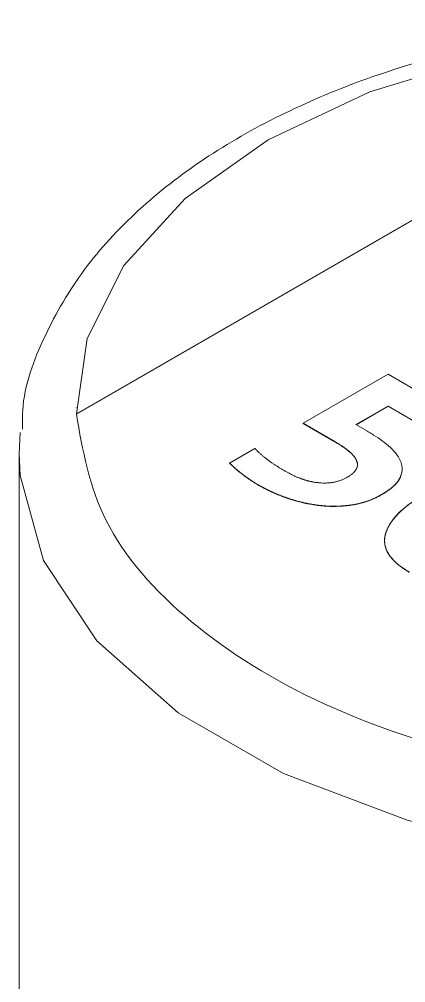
# Model space of a CAD drawing. Header units: millimetres. Extents: x -37 to 256, y 6 to 200.
# Drawn here: x 20.028 to 21.384, y 170.847 to 174.228 of the extents above; entities that cross this region are included whole.
import ezdxf

# ---------------------------------------------------------------- set-up
doc = ezdxf.new("R2010")
doc.units = ezdxf.units.MM

msp = doc.modelspace()

# ---------------------------------------------------------------- linework, layer by layer
at = {"color": 7, "linetype": 'Continuous', "lineweight": 15}
for p, q in [((20.2286, 172.8429), (22.5691, 174.194)), ((22.5691, 174.1934), (20.2286, 172.8423)), ((21.0242, 172.8103), (21.3222, 172.9823)), ((21.3222, 172.9823), (21.6444, 172.7963)), ((20.2282, 172.8665), (20.2282, 172.8658)), ((21.3222, 172.8707), (21.2095, 172.8056)), ((21.3222, 172.8701), (21.21, 172.8053)), ((21.5478, 172.7405), (21.3222, 172.8707)), ((21.3222, 172.8701), (21.3222, 172.8707)), ((21.5478, 172.7399), (21.3222, 172.8701)), ((20.2286, 172.8423), (20.2286, 172.8429)), ((21.1337, 172.7471), (21.0242, 172.8103)), ((21.0242, 172.8097), (21.0242, 172.8103)), ((21.1337, 172.7465), (21.0242, 172.8097)), ((21.2095, 172.8056), (21.25, 172.7822)), ((20.0282, 172.7025), (20.0316, 172.7776)), ((21.1337, 172.7465), (21.1337, 172.7471)), ((20.0282, 172.7025), (20.0282, 170.4162)), ((20.7664, 172.6708), (20.855, 172.7219)), ((20.7664, 172.6702), (20.7664, 172.6708)), ((21.2151, 172.6641), (21.2151, 172.665)), ((20.8655, 172.5944), (20.8655, 172.595)), ((21.2996, 172.5594), (21.2996, 172.5601))]:
    msp.add_line(p, q, dxfattribs=at)
at = {"color": 7, "linetype": 'Continuous', "lineweight": 15, "flags": 128}
msp.add_lwpolyline([(20.2286, 172.8429), (20.2667, 173.1081), (20.3956, 173.3637), (20.6102, 173.5992), (20.9019, 173.8053), (21.2589, 173.9737), (21.667, 174.0976), (22.1096, 174.172), (22.5691, 174.194)], dxfattribs=at)
at = {"color": 8, "linetype": 'Continuous', "lineweight": 15, "flags": 128}
msp.add_lwpolyline([(25.0279, 172.6778), (24.9975, 172.4768), (24.8622, 172.1853), (24.6249, 171.9165), (24.296, 171.682), (23.8898, 171.4922), (23.4242, 171.3552), (22.9193, 171.2771), (22.3974, 171.2613), (21.8812, 171.3085), (21.3933, 171.4166), (20.9549, 171.5809), (20.5854, 171.7943), (20.3007, 172.0473), (20.1134, 172.329), (20.0317, 172.627), (20.0282, 172.7025)], dxfattribs=at)
at = {"color": 7, "linetype": 'Continuous', "lineweight": 15}
for points, knots in [([(22.4884, 174.2279), (22.3361, 174.2229), (22.117, 174.2156), (21.7981, 174.1678), (21.5262, 174.1098), (21.2239, 174.0159), (20.9358, 173.8933), (20.67, 173.7409), (20.4381, 173.5602), (20.2463, 173.352), (20.1104, 173.1159), (20.0376, 172.9231), (20.0394, 172.8114), (20.0398, 172.7892)], [0, 0, 0, 0, 0.123899, 0.178253, 0.267526, 0.358609, 0.45484, 0.553779, 0.654852, 0.757851, 0.863277, 0.972803, 1, 1, 1, 1]), ([(24.1546, 171.927), (23.9867, 171.845), (23.6434, 171.6773), (22.9921, 171.5463), (22.3102, 171.5247), (21.6552, 171.6179), (21.0718, 171.8134), (20.607, 172.1023), (20.296, 172.4577), (20.2507, 172.716), (20.2286, 172.8423)], [0, 0, 0, 0, 0.122291, 0.25, 0.377709, 0.5, 0.622291, 0.75, 0.877709, 1, 1, 1, 1]), ([(21.25, 172.7822), (21.2503, 172.782), (21.2521, 172.781), (21.2594, 172.7766), (21.2885, 172.759), (21.334, 172.7262), (21.3624, 172.69), (21.3691, 172.6692), (21.3702, 172.6654), (21.3708, 172.6622), (21.3714, 172.6583), (21.3717, 172.6552), (21.3719, 172.6512), (21.3718, 172.6481), (21.3715, 172.6442), (21.3711, 172.641), (21.3704, 172.6371), (21.3695, 172.6332), (21.3684, 172.6293), (21.367, 172.6255), (21.3658, 172.6224), (21.3641, 172.6186), (21.3621, 172.6148), (21.3598, 172.6111), (21.3574, 172.6075), (21.3547, 172.6038), (21.3517, 172.6003), (21.3486, 172.5968), (21.3453, 172.5933), (21.3418, 172.59), (21.3388, 172.5873), (21.3366, 172.5854), (21.3342, 172.5834), (21.3318, 172.5815), (21.3298, 172.5799), (21.3277, 172.5784), (21.3256, 172.5768), (21.323, 172.575), (21.3204, 172.5732), (21.3177, 172.5714), (21.315, 172.5696), (21.3123, 172.5679), (21.3095, 172.5662), (21.3067, 172.5644), (21.3034, 172.5624), (21.301, 172.5609), (21.2996, 172.5601)], [0, 0, 0, 0, 0.003393, 0.016965, 0.071256, 0.289208, 0.509398, 0.527895, 0.537142, 0.555639, 0.564886, 0.583384, 0.592631, 0.611128, 0.620375, 0.638872, 0.648119, 0.666616, 0.685112, 0.694359, 0.712856, 0.722103, 0.7406, 0.759098, 0.768345, 0.786842, 0.805339, 0.814586, 0.833083, 0.851579, 0.860826, 0.870073, 0.87932, 0.888567, 0.897814, 0.902437, 0.911684, 0.920931, 0.930177, 0.939424, 0.948671, 0.957917, 0.967164, 0.976411, 0.985657, 1, 1, 1, 1]), ([(21.215, 172.6671), (21.215, 172.6672), (21.215, 172.6685), (21.2146, 172.6709), (21.2139, 172.6744), (21.2128, 172.6778), (21.211, 172.6823), (21.2085, 172.6867), (21.2055, 172.691), (21.2035, 172.6936), (21.2018, 172.6957), (21.2001, 172.6978), (21.1983, 172.6998), (21.1959, 172.7024), (21.1939, 172.7044), (21.1913, 172.7068), (21.1891, 172.7088), (21.1864, 172.7112), (21.1841, 172.7131), (21.1812, 172.7154), (21.1782, 172.7178), (21.1752, 172.7201), (21.1721, 172.7223), (21.169, 172.7246), (21.1652, 172.7273), (21.1619, 172.7295), (21.1587, 172.7317), (21.1554, 172.7338), (21.1514, 172.7364), (21.1473, 172.7389), (21.1431, 172.7414), (21.1386, 172.7442), (21.1355, 172.746), (21.1337, 172.7471)], [0, 0, 0, 0, 0.00406, 0.0406, 0.077138, 0.113677, 0.150216, 0.223367, 0.259899, 0.296428, 0.314691, 0.332954, 0.369484, 0.387747, 0.424277, 0.44254, 0.479069, 0.497332, 0.53386, 0.552123, 0.58865, 0.625176, 0.643439, 0.679965, 0.716491, 0.753017, 0.77128, 0.807806, 0.844332, 0.880858, 0.917383, 0.953909, 1, 1, 1, 1]), ([(21.215, 172.6665), (21.215, 172.6666), (21.215, 172.6679), (21.2146, 172.6703), (21.2139, 172.6737), (21.2128, 172.6772), (21.211, 172.6817), (21.2085, 172.6861), (21.2055, 172.6904), (21.2035, 172.693), (21.2018, 172.6951), (21.2001, 172.6972), (21.1983, 172.6992), (21.1959, 172.7018), (21.1939, 172.7038), (21.1913, 172.7062), (21.1891, 172.7082), (21.1864, 172.7106), (21.1841, 172.7125), (21.1812, 172.7148), (21.1782, 172.7172), (21.1752, 172.7194), (21.1721, 172.7217), (21.169, 172.724), (21.1652, 172.7267), (21.1619, 172.7289), (21.1587, 172.731), (21.1554, 172.7332), (21.1514, 172.7358), (21.1473, 172.7383), (21.1431, 172.7408), (21.1386, 172.7435), (21.1355, 172.7454), (21.1337, 172.7465)], [0, 0, 0, 0, 0.00406, 0.0406, 0.077138, 0.113677, 0.150216, 0.223367, 0.259899, 0.296428, 0.314691, 0.332954, 0.369484, 0.387747, 0.424277, 0.44254, 0.479069, 0.497332, 0.53386, 0.552123, 0.58865, 0.625176, 0.643439, 0.679965, 0.716491, 0.753017, 0.77128, 0.807806, 0.844332, 0.880858, 0.917383, 0.953909, 1, 1, 1, 1]), ([(20.855, 172.7219), (20.8553, 172.7217), (20.8565, 172.7204), (20.8587, 172.7181), (20.8611, 172.7156), (20.8636, 172.7131), (20.8657, 172.7111), (20.8683, 172.7087), (20.871, 172.7062), (20.8737, 172.7038), (20.8764, 172.7014), (20.8792, 172.699), (20.882, 172.6966), (20.8849, 172.6942), (20.8877, 172.6919), (20.8912, 172.6891), (20.8948, 172.6863), (20.8984, 172.6835), (20.902, 172.6807), (20.9051, 172.6785), (20.9081, 172.6762), (20.9113, 172.6739), (20.915, 172.6712), (20.9189, 172.6686), (20.9228, 172.6659), (20.9267, 172.6633), (20.9307, 172.6607), (20.9347, 172.6582), (20.9381, 172.656), (20.9415, 172.6539), (20.9449, 172.6518), (20.949, 172.6493), (20.9536, 172.6466), (20.9567, 172.6447), (20.9585, 172.6436)], [0, 0, 0, 0, 0.008763, 0.0438151, 0.0788677, 0.0963939, 0.1314478, 0.148974, 0.184027, 0.2190794, 0.2366055, 0.2716577, 0.3067101, 0.3242361, 0.3592886, 0.3943411, 0.4293936, 0.464446, 0.4994983, 0.5345507, 0.5520767, 0.5871292, 0.6221816, 0.6572341, 0.6922866, 0.7273391, 0.7623917, 0.7974441, 0.8324964, 0.8500224, 0.8850746, 0.9201267, 0.9551788, 1, 1, 1, 1]), ([(20.8655, 172.595), (20.8651, 172.5952), (20.8634, 172.5963), (20.8603, 172.5981), (20.8569, 172.6002), (20.8535, 172.6023), (20.8501, 172.6045), (20.846, 172.607), (20.8427, 172.6092), (20.8395, 172.6114), (20.8362, 172.6136), (20.8324, 172.6163), (20.8293, 172.6185), (20.8262, 172.6208), (20.823, 172.623), (20.8193, 172.6257), (20.8156, 172.6285), (20.8126, 172.6308), (20.8096, 172.6331), (20.8066, 172.6354), (20.803, 172.6382), (20.7995, 172.641), (20.7966, 172.6433), (20.7937, 172.6457), (20.7909, 172.6481), (20.7876, 172.6509), (20.7848, 172.6534), (20.7821, 172.6558), (20.7795, 172.6582), (20.7768, 172.6607), (20.7743, 172.6632), (20.7722, 172.6651), (20.7694, 172.6678), (20.7677, 172.6696), (20.7664, 172.6708)], [0, 0, 0, 0, 0.009099, 0.045493, 0.081888, 0.100086, 0.136481, 0.172876, 0.209271, 0.227469, 0.263864, 0.300259, 0.336654, 0.354852, 0.391247, 0.427641, 0.464036, 0.500431, 0.518628, 0.555023, 0.591418, 0.627813, 0.664209, 0.682406, 0.718801, 0.755196, 0.791592, 0.809789, 0.846184, 0.882579, 0.900777, 0.937172, 0.955369, 1, 1, 1, 1]), ([(20.8655, 172.5944), (20.8651, 172.5946), (20.8634, 172.5956), (20.8603, 172.5975), (20.8569, 172.5996), (20.8535, 172.6017), (20.8501, 172.6038), (20.846, 172.6064), (20.8427, 172.6086), (20.8395, 172.6108), (20.8362, 172.613), (20.8324, 172.6156), (20.8293, 172.6179), (20.8262, 172.6201), (20.823, 172.6224), (20.8193, 172.6251), (20.8156, 172.6279), (20.8126, 172.6301), (20.8096, 172.6324), (20.8066, 172.6348), (20.803, 172.6375), (20.7995, 172.6403), (20.7966, 172.6427), (20.7937, 172.6451), (20.7909, 172.6474), (20.7876, 172.6503), (20.7848, 172.6527), (20.7821, 172.6552), (20.7795, 172.6576), (20.7768, 172.6601), (20.7743, 172.6625), (20.7722, 172.6645), (20.7694, 172.6672), (20.7677, 172.6689), (20.7664, 172.6702)], [0, 0, 0, 0, 0.009099, 0.045493, 0.081888, 0.100086, 0.136481, 0.172876, 0.209271, 0.227469, 0.263864, 0.300259, 0.336654, 0.354852, 0.391247, 0.427641, 0.464036, 0.500431, 0.518628, 0.555023, 0.591418, 0.627813, 0.664209, 0.682406, 0.718801, 0.755196, 0.791592, 0.809789, 0.846184, 0.882579, 0.900777, 0.937172, 0.955369, 1, 1, 1, 1]), ([(21.1789, 172.6206), (21.1792, 172.6208), (21.1809, 172.6218), (21.1833, 172.6233), (21.186, 172.625), (21.1887, 172.6268), (21.1919, 172.629), (21.1955, 172.6317), (21.1988, 172.6346), (21.2019, 172.6376), (21.2056, 172.6417), (21.2089, 172.6459), (21.2113, 172.6503), (21.2128, 172.6537), (21.214, 172.6571), (21.2148, 172.6605), (21.2151, 172.6634), (21.2151, 172.665), (21.2151, 172.6656)], [0, 0, 0, 0, 0.016992, 0.08496, 0.118945, 0.15293, 0.220912, 0.2889, 0.356896, 0.424889, 0.492877, 0.629009, 0.697018, 0.765014, 0.833004, 0.901008, 0.969028, 1, 1, 1, 1]), ([(20.9585, 172.6436), (20.9589, 172.6434), (20.9607, 172.6424), (20.9639, 172.6406), (20.9682, 172.6382), (20.9726, 172.6358), (20.977, 172.6335), (20.9808, 172.6316), (20.9846, 172.6297), (20.9885, 172.6279), (20.9924, 172.6261), (20.9963, 172.6243), (21.0003, 172.6226), (21.0044, 172.6209), (21.0085, 172.6192), (21.0118, 172.618), (21.016, 172.6164), (21.0194, 172.6152), (21.0228, 172.614), (21.0263, 172.6128), (21.0297, 172.6117), (21.0342, 172.6103), (21.0378, 172.6093), (21.0414, 172.6083), (21.045, 172.6074), (21.0488, 172.6065), (21.0525, 172.6057), (21.0562, 172.6049), (21.06, 172.6042), (21.0648, 172.6033), (21.0697, 172.6026), (21.0755, 172.6019), (21.0815, 172.6013), (21.0894, 172.6008), (21.0974, 172.6005), (21.1054, 172.6006), (21.1114, 172.6009), (21.1173, 172.6014), (21.1232, 172.6021), (21.1291, 172.6029), (21.1348, 172.6039), (21.1404, 172.6052), (21.1477, 172.6071), (21.1546, 172.6094), (21.1613, 172.612), (21.1662, 172.614), (21.1721, 172.6168), (21.1762, 172.6191), (21.1789, 172.6206)], [0, 0, 0, 0, 0.005938, 0.029688, 0.053439, 0.07719, 0.100941, 0.124692, 0.136568, 0.160319, 0.18407, 0.195945, 0.219697, 0.243449, 0.255324, 0.279076, 0.290952, 0.314703, 0.326579, 0.338454, 0.362207, 0.374083, 0.397837, 0.409713, 0.421589, 0.445342, 0.457217, 0.469093, 0.492848, 0.504724, 0.528481, 0.552238, 0.575995, 0.59975, 0.647295, 0.671055, 0.694818, 0.718579, 0.742336, 0.766095, 0.789855, 0.813618, 0.837382, 0.884955, 0.908709, 0.932467, 0.956229, 1, 1, 1, 1]), ([(21.3712, 172.6411), (21.369, 172.6318), (21.3665, 172.6214), (21.3598, 172.6105), (21.3576, 172.6072), (21.3553, 172.604), (21.3528, 172.6009), (21.3492, 172.5968), (21.3453, 172.5927), (21.3417, 172.5893), (21.339, 172.5868), (21.3368, 172.5849), (21.3345, 172.583), (21.3327, 172.5816), (21.3304, 172.5798), (21.3279, 172.5779), (21.3254, 172.5761), (21.3229, 172.5743), (21.3203, 172.5725), (21.3177, 172.5708), (21.3151, 172.5691), (21.3124, 172.5674), (21.309, 172.5652), (21.3063, 172.5635), (21.3029, 172.5615), (21.3009, 172.5602), (21.2996, 172.5594)], [0, 0, 0, 0, 0.2981272, 0.3351442, 0.3721611, 0.4091778, 0.4461945, 0.4832109, 0.5572668, 0.5942826, 0.6127892, 0.6498047, 0.6683112, 0.6868176, 0.7053241, 0.742339, 0.7608455, 0.7793519, 0.8163664, 0.8348727, 0.853379, 0.8903921, 0.9088983, 0.9459109, 0.964417, 1, 1, 1, 1]), ([(21.3717, 172.6537), (21.3718, 172.653), (21.3719, 172.6511), (21.3719, 172.6488), (21.3717, 172.6472), (21.3717, 172.6468)], [0, 0, 0, 0, 0.3228688, 0.824647, 1, 1, 1, 1]), ([(21.2996, 172.5601), (21.2992, 172.5599), (21.2974, 172.5589), (21.2949, 172.5575), (21.2919, 172.5559), (21.2897, 172.5547), (21.2868, 172.5532), (21.2838, 172.5516), (21.2808, 172.5501), (21.2777, 172.5486), (21.2738, 172.5468), (21.2675, 172.544), (21.2609, 172.5414), (21.2542, 172.5389), (21.249, 172.5371), (21.2438, 172.5354), (21.2368, 172.5332), (21.2296, 172.5311), (21.2222, 172.5293), (21.2167, 172.528), (21.211, 172.5268), (21.2054, 172.5257), (21.1977, 172.5243), (21.19, 172.5231), (21.1822, 172.5221), (21.1763, 172.5215), (21.1704, 172.5209), (21.1644, 172.5204), (21.1585, 172.52), (21.1505, 172.5195), (21.1425, 172.5193), (21.1345, 172.5192), (21.1285, 172.5192), (21.1225, 172.5193), (21.1165, 172.5194), (21.1085, 172.5198), (21.1006, 172.5203), (21.0927, 172.521), (21.0867, 172.5215), (21.0789, 172.5224), (21.0711, 172.5234), (21.0643, 172.5244), (21.0604, 172.525), (21.0566, 172.5256), (21.0527, 172.5263), (21.0489, 172.527), (21.0461, 172.5275), (21.0423, 172.5282), (21.0385, 172.529), (21.0347, 172.5298), (21.031, 172.5306), (21.0272, 172.5314), (21.0235, 172.5322), (21.0207, 172.5329), (21.017, 172.5337), (21.0133, 172.5346), (21.0097, 172.5356), (21.006, 172.5365), (21.0024, 172.5375), (20.9988, 172.5385), (20.9952, 172.5395), (20.9916, 172.5406), (20.9881, 172.5416), (20.9846, 172.5427), (20.9811, 172.5438), (20.9767, 172.5452), (20.9732, 172.5464), (20.9698, 172.5476), (20.9663, 172.5487), (20.9629, 172.5499), (20.9587, 172.5515), (20.9553, 172.5527), (20.9519, 172.554), (20.9486, 172.5552), (20.9453, 172.5565), (20.9412, 172.5582), (20.9379, 172.5595), (20.9347, 172.5609), (20.9314, 172.5622), (20.9282, 172.5636), (20.9242, 172.5653), (20.9211, 172.5667), (20.9171, 172.5685), (20.914, 172.5699), (20.9101, 172.5717), (20.907, 172.5732), (20.9031, 172.575), (20.9, 172.5765), (20.8962, 172.5784), (20.8932, 172.5799), (20.8895, 172.5818), (20.8866, 172.5834), (20.8829, 172.5854), (20.88, 172.5869), (20.8764, 172.5889), (20.8735, 172.5905), (20.8696, 172.5927), (20.8672, 172.5941), (20.8655, 172.595)], [0, 0, 0, 0, 0.003051, 0.015255, 0.021357, 0.027459, 0.033561, 0.045765, 0.051867, 0.057969, 0.070174, 0.082379, 0.106796, 0.119001, 0.131205, 0.14341, 0.155615, 0.180032, 0.192237, 0.204442, 0.216647, 0.228852, 0.241057, 0.265473, 0.277678, 0.289883, 0.302088, 0.314293, 0.326497, 0.338702, 0.363116, 0.375321, 0.387526, 0.39973, 0.411935, 0.42414, 0.448554, 0.460759, 0.472963, 0.485168, 0.509581, 0.521785, 0.527887, 0.533989, 0.546194, 0.552296, 0.558398, 0.564499, 0.576704, 0.582806, 0.588908, 0.601112, 0.607214, 0.613316, 0.619418, 0.631622, 0.637724, 0.643826, 0.65603, 0.662132, 0.668234, 0.680438, 0.68654, 0.692642, 0.704846, 0.710948, 0.723152, 0.729254, 0.735356, 0.74756, 0.753662, 0.765866, 0.771968, 0.77807, 0.790274, 0.796376, 0.80858, 0.814682, 0.820784, 0.832988, 0.83909, 0.851294, 0.857396, 0.8696, 0.875702, 0.887906, 0.894008, 0.906212, 0.912314, 0.924518, 0.93062, 0.942824, 0.948926, 0.96113, 0.967232, 0.979436, 0.985538, 1, 1, 1, 1]), ([(21.2996, 172.5594), (21.2992, 172.5592), (21.2974, 172.5583), (21.2949, 172.5569), (21.2919, 172.5553), (21.2897, 172.5541), (21.2868, 172.5526), (21.2838, 172.551), (21.2808, 172.5495), (21.2777, 172.548), (21.2738, 172.5462), (21.2675, 172.5434), (21.2609, 172.5407), (21.2542, 172.5383), (21.249, 172.5365), (21.2438, 172.5347), (21.2368, 172.5326), (21.2296, 172.5305), (21.2222, 172.5287), (21.2167, 172.5274), (21.211, 172.5262), (21.2054, 172.5251), (21.1977, 172.5237), (21.188, 172.5222), (21.1645, 172.5194), (21.1423, 172.5183), (21.1222, 172.5187), (21.1162, 172.5188), (21.1042, 172.5194), (21.0923, 172.5203), (21.0805, 172.5216), (21.0688, 172.523), (21.0279, 172.5294), (20.9891, 172.5399), (20.9592, 172.5507), (20.9549, 172.5522), (20.9457, 172.5557), (20.9367, 172.5593), (20.9279, 172.5631), (20.9247, 172.5645), (20.9207, 172.5663), (20.9176, 172.5677), (20.9136, 172.5695), (20.9105, 172.5709), (20.9066, 172.5727), (20.9035, 172.5742), (20.8997, 172.5761), (20.8967, 172.5776), (20.8929, 172.5795), (20.8899, 172.581), (20.8862, 172.583), (20.8833, 172.5845), (20.8797, 172.5865), (20.8768, 172.5881), (20.8732, 172.5901), (20.8697, 172.592), (20.8669, 172.5936), (20.8655, 172.5944)], [0, 0, 0, 0, 0.003053, 0.015266, 0.021372, 0.027478, 0.033584, 0.045797, 0.051904, 0.05801, 0.070224, 0.082438, 0.106872, 0.119085, 0.131299, 0.143512, 0.155726, 0.18016, 0.192373, 0.204587, 0.216801, 0.229014, 0.241228, 0.265662, 0.290095, 0.388274, 0.400487, 0.412701, 0.424914, 0.473813, 0.486026, 0.49824, 0.547133, 0.744162, 0.756375, 0.762481, 0.774694, 0.823563, 0.829669, 0.841882, 0.847988, 0.8602, 0.866307, 0.878519, 0.884626, 0.896838, 0.902945, 0.915157, 0.921264, 0.933476, 0.939583, 0.951795, 0.957902, 0.970114, 0.97622, 0.98811, 1, 1, 1, 1]), ([(21.3969, 172.2883), (21.3965, 172.2885), (21.3948, 172.2895), (21.3876, 172.2939), (21.3588, 172.3119), (21.3226, 172.3456), (21.3056, 172.3952), (21.3198, 172.4512), (21.3727, 172.5142), (21.4355, 172.5533), (21.4687, 172.574)], [0, 0, 0, 0, 0.002654, 0.013269, 0.05574, 0.227851, 0.369706, 0.511163, 0.74144, 1, 1, 1, 1]), ([(21.3969, 172.2876), (21.3965, 172.2878), (21.3948, 172.2889), (21.3924, 172.2904), (21.3896, 172.292), (21.3869, 172.2937), (21.3842, 172.2954), (21.3815, 172.2971), (21.3789, 172.2989), (21.3762, 172.3006), (21.3737, 172.3024), (21.3711, 172.3042), (21.3687, 172.306), (21.3662, 172.3078), (21.3644, 172.3092), (21.362, 172.3111), (21.3597, 172.3129), (21.3574, 172.3148), (21.3552, 172.3167), (21.353, 172.3187), (21.3508, 172.3206), (21.3492, 172.3221), (21.3471, 172.324), (21.345, 172.326), (21.343, 172.328), (21.341, 172.33), (21.3387, 172.3325), (21.335, 172.3367), (21.3316, 172.3408), (21.3285, 172.3451), (21.3262, 172.3483), (21.3241, 172.3515), (21.3214, 172.3559), (21.3191, 172.3603), (21.3171, 172.3648), (21.3157, 172.3682), (21.3141, 172.3727), (21.3129, 172.3773), (21.3118, 172.3818), (21.3112, 172.3853), (21.3105, 172.3899), (21.3102, 172.3939), (21.3101, 172.3974), (21.3101, 172.3997), (21.3102, 172.402), (21.3103, 172.4043), (21.3104, 172.406), (21.3107, 172.4083), (21.311, 172.4107), (21.3114, 172.4129), (21.3118, 172.4152), (21.3123, 172.4175), (21.3129, 172.4198), (21.3135, 172.4221), (21.3142, 172.4244), (21.3149, 172.4267), (21.3156, 172.4289), (21.3165, 172.4312), (21.3176, 172.434), (21.3185, 172.4362), (21.3195, 172.4385), (21.3205, 172.4407), (21.3215, 172.4429), (21.3229, 172.4457), (21.3241, 172.4479), (21.3253, 172.4501), (21.3266, 172.4523), (21.3279, 172.4545), (21.3296, 172.4572), (21.331, 172.4594), (21.3328, 172.4621), (21.3344, 172.4642), (21.3363, 172.4669), (21.3383, 172.4695), (21.3403, 172.4721), (21.3424, 172.4748), (21.3441, 172.4768), (21.3463, 172.4794), (21.3485, 172.482), (21.3508, 172.4846), (21.3531, 172.4872), (21.355, 172.4892), (21.3574, 172.4917), (21.3599, 172.4942), (21.3629, 172.4972), (21.3654, 172.4997), (21.368, 172.5022), (21.3707, 172.5046), (21.3734, 172.5071), (21.3761, 172.5095), (21.3789, 172.5119), (21.3823, 172.5147), (21.3857, 172.5176), (21.3892, 172.5204), (21.3922, 172.5227), (21.3951, 172.525), (21.3982, 172.5273), (21.4018, 172.5301), (21.4055, 172.5328), (21.4093, 172.5355), (21.4131, 172.5382), (21.4169, 172.5409), (21.4208, 172.5435), (21.4247, 172.5461), (21.4286, 172.5487), (21.4326, 172.5513), (21.4366, 172.5539), (21.4407, 172.5565), (21.4448, 172.559), (21.4489, 172.5615), (21.4531, 172.564), (21.4572, 172.5665), (21.4624, 172.5696), (21.4663, 172.5719), (21.4687, 172.5734)], [0, 0, 0, 0, 0.002645, 0.013225, 0.018515, 0.023805, 0.034385, 0.039675, 0.044965, 0.055546, 0.060836, 0.066126, 0.076707, 0.081997, 0.087287, 0.092577, 0.103158, 0.108448, 0.113738, 0.124318, 0.129608, 0.134898, 0.140188, 0.150769, 0.156059, 0.161349, 0.17193, 0.182511, 0.203676, 0.214257, 0.224838, 0.235418, 0.245999, 0.267167, 0.277748, 0.288329, 0.29891, 0.320077, 0.330657, 0.341238, 0.351819, 0.372985, 0.378275, 0.383565, 0.394146, 0.399436, 0.404727, 0.410017, 0.420598, 0.425888, 0.431178, 0.441759, 0.447049, 0.452339, 0.462919, 0.468209, 0.4735, 0.48408, 0.48937, 0.499951, 0.505241, 0.510531, 0.521111, 0.526401, 0.536982, 0.542272, 0.547562, 0.558143, 0.563433, 0.574013, 0.579303, 0.589884, 0.595174, 0.605754, 0.616334, 0.621624, 0.632205, 0.637495, 0.648075, 0.658655, 0.663945, 0.674525, 0.679816, 0.690396, 0.700976, 0.711556, 0.716846, 0.727427, 0.738007, 0.743297, 0.753877, 0.764457, 0.775038, 0.785618, 0.796198, 0.801488, 0.812068, 0.822648, 0.833229, 0.843809, 0.854389, 0.864969, 0.875549, 0.886129, 0.89671, 0.90729, 0.91787, 0.92845, 0.93903, 0.94961, 0.96019, 0.97077, 0.98135, 1, 1, 1, 1])]:
    msp.add_open_spline(points, degree=3, knots=knots, dxfattribs=at)

doc.saveas('drawing.dxf')
